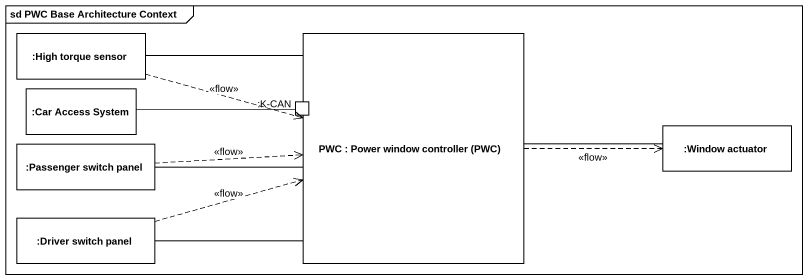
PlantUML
@startuml
mainframe sd PWC Base Architecture Context
rectangle ":High torque sensor" as High_torque_sensor
rectangle "PWC : Power window controller (PWC)" as PWC {
  port ":K-CAN" as K_CAN
}
rectangle ":Car Access System" as Car_Access_System
rectangle ":Passenger switch panel" as Passenger_switch_panel
rectangle ":Window actuator" as Window_actuator
rectangle ":Driver switch panel" as Driver_switch_panel
High_torque_sensor -right- PWC
High_torque_sensor .right.> PWC : <<flow>>
PWC -right- Window_actuator
PWC .right.> Window_actuator : <<flow>>
Car_Access_System -right- K_CAN
Passenger_switch_panel -right- PWC
Passenger_switch_panel .right.> PWC : <<flow>>
Driver_switch_panel -right- PWC
Driver_switch_panel .right.> PWC : <<flow>>
@enduml
